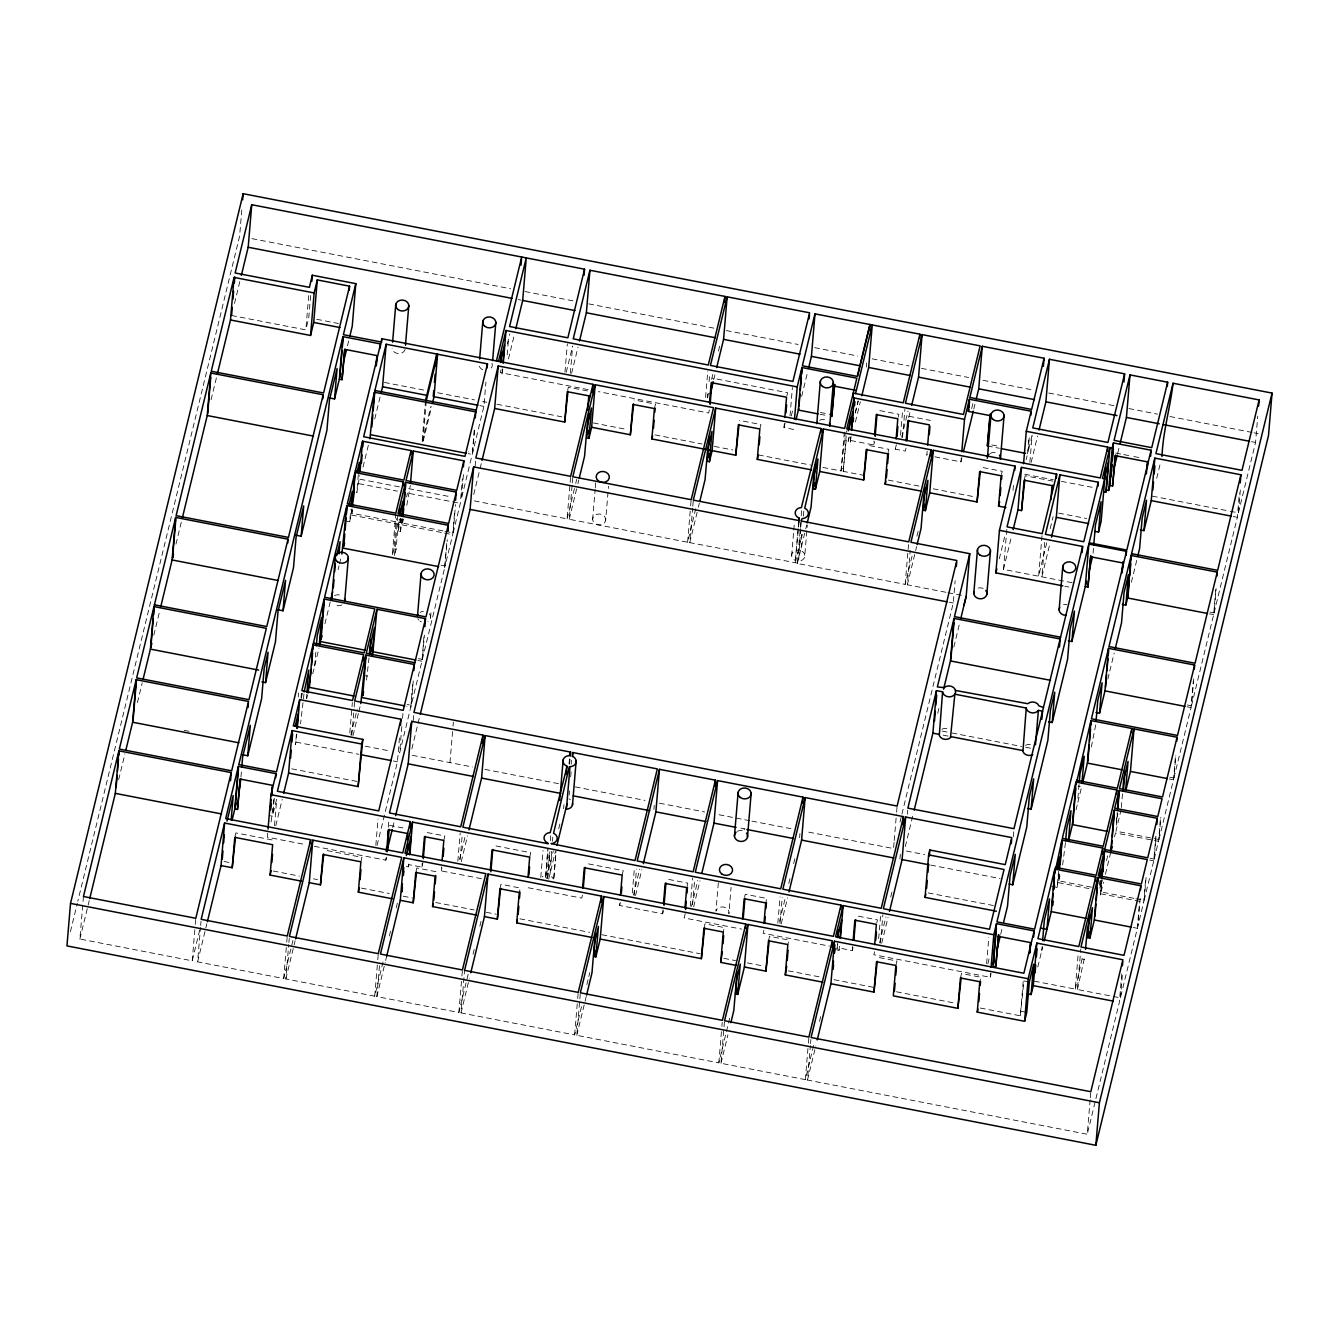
<?xml version="1.0" encoding="UTF-8"?>
<svg xmlns="http://www.w3.org/2000/svg" width="1339" height="1339" viewBox="0 0 1339 1339"><rect width="100%" height="100%" fill="white"/><g stroke="black" fill="none" stroke-linecap="round" stroke-linejoin="round"><path stroke-width="0.75" stroke-dasharray="5 3.75" d="M83.453 896.511L79.888 939.041L192.23 960.816L200.532 926.655M241.807 209.905L239.597 236.233L77.796 901.298M192.23 960.816L195.109 926.387M195.276 924.362L195.795 918.286M292.956 940.43L283.684 978.541L197.603 961.854L200.499 927.425M200.666 925.4L201.001 921.349M240.97 776.988L241.472 770.913M231.58 315.502L305.828 329.879L308.723 295.45M310.648 295.484L308.773 317.761L305.828 329.879M267.7 833.159L267.365 837.21L306.179 844.725M271.081 821.928L274.01 797.977M274.261 798.211L272.905 814.413L276.755 798.58M274.512 825.694L276.721 799.366M298.246 696.983L298.597 692.933M296.388 734.458L295.534 744.584L296.806 734.04M301.057 697.368L301.392 693.317M301.191 698.791L301.693 692.715M303.97 693.97L300.572 723.88M306.43 698.422L306.782 694.372M283.684 978.541L286.579 944.112M286.747 942.087L287.249 936.011M383.004 962.072L374.719 996.183L285.843 978.96L288.722 944.531M288.906 942.505L289.241 938.455M314.665 665.901L315.853 651.725M344.357 520.737L349.73 521.775L350.751 509.623M349.73 521.775L351.889 508.954M401.265 518.712L400.311 522.645L351.806 513.255L352.14 509.205M358.333 474.475L356.81 492.702L359.672 475.613M349.797 732.918L351.839 708.616M352.006 706.59L352.358 702.54M351.789 735.362L353.998 709.034M354.166 707.009L354.668 700.933M366.518 680.078L369.012 657.918M395.842 513.172L392.277 555.702L393.9 548.973L396.461 518.595M397.834 515.615L394.419 556.12L396.059 549.392L398.604 519.013M402.537 518.779L400.394 531.566L398.252 531.148L399.273 518.996M398.252 531.148L400.394 518.36M400.311 522.645L400.646 518.595M400.394 531.566L401.415 519.415M442.991 530.913L402.47 523.064L402.805 519.013M375.824 845.327L378.033 818.999M406.771 505.339L410.337 485.421M388.293 827.151L388.795 821.075M314.347 846.315L385.85 860.174L386.184 856.123M374.719 996.183L377.615 961.753M377.782 959.728L378.284 953.653M425.551 400.294L421.986 442.824L430.79 406.638M422.94 440.949L426.338 400.445M468.131 974.374L458.859 1012.485L376.862 996.601L379.757 962.172M377.079 845.461L397.449 761.774L399.491 737.471M401.817 726.525L399.658 752.869L421.952 661.215L423.944 636.895M402.537 718.44L403.19 710.323M412.63 684.748L410.805 707.042L406.721 706.256M413.232 680.948L411.24 705.251L407.156 704.465M413.266 720.516L413.935 712.415M418.287 658.637L422.388 659.424L424.379 635.121M406.269 866.45L408.428 866.869L408.763 862.818M430.539 617.898L431.225 609.797M422.337 659.424L444.682 567.786L446.674 543.467M444.682 567.786L447.276 539.667M408.428 866.869L408.964 864.643L421.885 867.153L422.22 863.086M441.016 565.192L445.067 565.995L452.699 534.663L454.724 510.36M445.017 531.315L453.168 532.889L455.511 504.535M453.118 532.889L460.315 503.347L462.357 479.044M463.428 474.575L461.403 498.878L483.898 406.403L485.94 382.1M474.257 430.12L472.215 454.423L468.165 453.636M474.508 430.371L472.65 452.649L468.65 451.862M449.971 762.611L452.867 728.182M453.034 726.156L453.369 722.106M481.437 878.685L441.251 870.902L441.585 866.835M475.161 466.072L475.68 459.997M457.821 861.211L460.198 832.858M460.147 859.605L462.189 835.302M502.443 368.995L501.941 375.071L502.778 368.978M507.18 354.868L508.552 338.667M458.859 1012.485L461.754 978.056M461.922 976.031L462.424 969.955M581.494 1006.727L574.632 1034.913L461.018 1012.903L464.583 970.373M564.958 372.242L567.351 343.889M570.347 373.28L572.556 346.952M474.291 500.886L567.083 518.863L569.979 484.433M570.146 482.408L570.648 476.333M695.744 508.72L687.593 542.228L569.242 519.281L572.121 484.852M572.289 482.827L572.807 476.751M540.772 877.363L543.031 850.432M545.576 876.158L547.785 849.83M545.542 877.597L547.936 849.261M549.291 852.926L546.647 875.137A6.595 5.49 4.8 0 0 542.111 876.878M550.312 840.775L550.999 832.674M547.551 878.602L549.777 852.274M547.701 877.982L549.911 851.654M551.601 851.353L549.978 875.79A6.595 5.49 4.8 0 1 553.292 879.037M552.455 841.227L552.789 837.176M553.794 878.434L556.003 852.106M553.844 877.832L556.07 851.504M563.602 808.706L563.937 804.655M569.025 763.833L569.544 757.757M569.577 764.251L570.079 758.175M571.184 764.234L571.519 760.184M569.175 795.048L569.51 790.998M570.699 776.821L571.217 770.745M592.608 519.632L595.152 489.254M595.269 487.831L595.838 481.153M605.63 520.704A6.595 5.49 4.8 0 0 597.077 514.209A6.595 5.49 4.8 0 0 594.834 523.465A6.595 5.49 4.8 0 0 605.63 520.704L608.525 486.291M574.632 1034.913L577.527 1000.484M577.695 998.459L578.214 992.383M729.688 1018.192L718.825 1062.865L576.791 1035.332L579.687 1000.903M579.854 998.877L580.356 992.802M663.357 910.821L662.638 913.801L619.606 905.465L619.94 901.415M632.309 892.962L634.351 868.66M634.284 895.406L636.494 869.078M653.917 809.409L654.252 805.358M687.593 542.228L690.489 507.799M690.656 505.774L691.175 499.698M797.441 563.116L689.752 542.63L692.631 508.217M692.815 506.192L693.317 500.117M705.569 397.432L707.779 371.104M662.638 913.801L662.972 909.75M707.728 397.85L708.063 393.8M709.084 381.648L709.77 373.548M690.238 906.252L692.614 877.899M692.564 904.645L694.606 880.342M718.34 882.819L715.963 911.173A6.595 5.49 4.8 0 1 723.73 907.072A6.595 5.49 4.8 0 1 728.885 913.683L731.094 887.355M718.825 1062.865L721.721 1028.436M721.888 1026.41L722.223 1022.36M813.627 1045.525L805.342 1079.619L720.985 1063.283L723.863 1028.854M724.031 1026.829L724.55 1020.753M793.642 429.451L784.001 427.593L784.336 423.542M790.027 415.86L792.403 387.507M791.634 555.785L793.676 531.483M793.793 530.06L794.529 521.356M798.094 528.637L795.199 563.066L802.178 534.361M798.262 526.612L798.764 520.536M799.032 522.143L795.282 560.455A6.595 5.49 4.8 0 1 791.751 554.363A6.595 5.49 4.8 0 1 797.793 550.128L798.345 550.162M912.043 556.204L905.181 584.39L797.358 563.485L800.923 520.955M801.224 515.733L801.91 507.632M800.672 528.637L798.63 561.108A6.595 5.49 4.8 0 0 804.672 556.857L807.333 525.055M800.839 526.612L801.341 520.536M801.86 534.361L801.14 550.764A6.595 5.49 4.8 0 1 804.672 556.857M803.383 516.134L804.069 508.033M777.825 923.224L780.034 896.896M779.984 923.642L782.194 897.314M799.617 837.645L799.952 833.594M822.916 467.428L841.059 470.943L844.457 430.438M841.059 470.943L845.143 434.288M864.726 475.529L843.219 471.361L846.616 430.857M843.219 471.361L846.365 438.523L844.206 438.121M851.052 436.464L850.315 442.155L848.173 441.736L848.508 437.686M850.315 442.155L850.834 436.079M805.342 1079.619L808.22 1045.19M808.405 1043.165L808.907 1037.089M866.534 367.07L866.684 362.969M1090.147 1099.821L1087.251 1134.25L807.484 1080.037L810.38 1045.608M810.547 1043.583L810.882 1039.533M850.717 440.514L873.731 444.966L874.066 440.933M853.027 947.577L852.307 950.556L839.586 948.096L839.051 950.322L836.892 949.903L837.411 943.828M837.779 943.627L836.892 949.903M839.051 950.322L839.386 946.271M852.307 950.556L852.642 946.506M906.034 448.13L905.315 451.092L895.255 449.151L895.59 445.1M900.544 435.208L902.57 410.906M902.519 437.652L904.896 409.299M905.181 584.39L908.578 543.885M945.87 592.273L907.34 584.808L910.219 550.379M878.669 938.656L880.543 916.378M880.476 943.108L882.853 914.771M894.05 842.499L893.548 848.575L805.241 831.469M894.218 840.474L896.444 814.145M896.611 812.12L897.113 806.045M927.174 451.21L926.822 455.26L927.91 450.808M899.942 859.153L900.444 853.077M907.373 814.212L907.708 810.162M934.856 456.817L960.95 461.871L961.285 457.821M901.934 814.079L953.268 603.035L955.142 580.758M1072.137 582.699L1003.48 569.393L1006.878 528.888M1013.02 490.409L1013.539 484.333M1027.599 453.754L1028.955 437.552M1029.239 437.786L1028.051 451.963L1032.369 434.254M986.609 963.678L988.818 937.35M1029.875 462.34L1032.084 436.012M874.551 951.761L873.831 954.724L990.224 977.286L990.575 973.235M1013.288 836.791L1013.807 830.716M1042.01 535.7L1038.612 576.205L1046.813 542.479M1044.738 542.395L1041.842 576.824L1050.044 543.115M980.332 1008.049L1020.301 1015.782L1023.197 981.353M1020.301 1015.782L1023.933 980.951L1029.323 981.989M1041.759 950.723L1042.11 946.673M1051.768 886.401L1057.157 887.439L1058.513 871.237M1057.157 887.439L1059.182 872.509M1091.469 887.188L1058.764 880.861L1059.434 872.76M1065.459 842.666L1062.647 864.877M1093.059 553.241L1093.578 547.166M1077.912 798.161L1079.1 783.985M1095.72 724.918L1091.235 747.396M1034.361 981.169L1075.25 989.086L1078.129 954.657M1139.221 906.034L1137.347 928.312L1120.442 997.84L1077.393 989.504L1080.791 949M1075.25 989.086L1082.9 954.992M1077.393 989.504L1085.042 955.41M1099.721 884.493L1100.055 880.443M1100.323 880.677L1099.654 888.778L1101.595 880.744L1100.39 895.021L1101.88 879.606M1133.915 898.352L1101.11 892.008L1102.131 879.857M1090.314 1097.796L1090.816 1091.72M1116.324 822.832L1117.178 812.706M1116.425 825.092L1117.446 812.94M1121.329 807.551L1122.534 793.374M1121.731 973.955L1119.354 1002.308L1087.251 1134.284M1120.442 997.84L1122.484 973.553M1140.175 898.168L1137.782 926.521L1143.724 902.118L1145.766 877.832M1135.957 898.754L1144.159 900.344L1146.368 874.016M1144.159 900.344L1153.766 860.843L1155.808 836.54M1150.101 858.266L1154.201 859.069L1156.076 836.791M1154.201 859.069L1158.52 841.294L1160.562 816.991M1121.161 809.576L1115.923 831.168L1158.955 839.52L1160.829 817.242M1158.955 839.52L1173.483 779.767L1175.525 755.481M1169.817 777.206L1173.918 777.992L1175.793 755.715M1173.918 777.992L1191.057 707.561L1193.267 681.233M1187.392 704.984L1191.492 705.77L1193.869 677.417M1191.492 705.77L1213.653 614.668L1215.862 588.34M1209.987 612.09L1214.088 612.877L1216.13 588.574M1214.088 612.877L1237.336 517.306L1239.378 493.003M1230.223 511.264L1238.424 512.837L1240.634 486.526M1238.424 512.837L1255.547 442.456L1257.756 416.128M70.398 931.71L77.311 903.323M79.871 939.074L89.244 900.595M118.652 779.7L124.929 753.924M137.415 702.607L142.219 682.79M153.818 635.138L159.759 610.751M175.961 544.119L181.836 520.001M211.077 399.775L216.901 375.824M234.509 303.451L239.882 281.374M197.603 961.854L206.875 923.743M347.471 345.813L348.91 339.922M235.128 835.871L235.848 832.908L273.725 840.239M301.375 697.368L302.363 693.301M275.801 825.694L282.194 799.4M306.715 698.573L307.635 694.857M312.757 673.785L319 648.076M324.908 623.823L330.248 601.864M338.064 569.728L339.018 565.811M339.503 563.836L341.412 555.986M351.806 513.255L352.475 510.527M363.02 467.127L368.443 444.899M374.753 418.94L380.125 396.813M285.843 978.96L295.116 940.848M406.537 497.054L407.508 493.103M350.885 735.078L357.195 709.168M402.47 523.064L403.424 519.13M423.258 440.966L431.576 406.788M353.044 735.479L358.367 713.57M358.852 711.578L360.308 705.603M360.877 861.797L361.965 857.345L324.088 849.997M501.071 369.648L500.351 372.627L588.206 389.649M507.33 343.939L509.791 333.863M392.695 827.619L394.151 821.644M411.86 748.852L419.743 716.382M473.738 494.493L479.563 470.491M480.065 468.499L481.521 462.491M385.85 860.174L386.569 857.194M508.452 358.952L514.343 334.733M389.348 935.994L390.821 929.986M396.193 907.909L397.65 901.9M376.862 996.601L385.163 962.49M385.649 960.481L386.62 956.481M416.111 870.953L416.847 867.973L436.213 871.722L435.125 876.191M421.885 867.153L422.957 862.684M443.812 840.423L444.883 835.971L425.517 832.222M441.251 870.902L441.97 867.923M566.246 372.275L572.623 346.031M571.636 373.313L578.013 347.086M567.636 390.201L568.355 387.222L589.88 391.406M459.562 859.353L465.386 835.436M461.235 861.764L467.529 835.854M567.083 518.863L575.234 485.354M575.72 483.396L576.674 479.446M569.242 519.281L577.394 485.772M577.862 483.814L578.816 479.864M473.018 954.305L474.475 948.297M479.847 926.22L481.304 920.211M461.018 1012.903L469.303 978.792M499.899 888.745L500.987 884.276L520.352 888.042L519.264 892.494M529.692 857.161L530.763 852.709L493.103 845.411M654.42 408.579L655.507 404.11L633.983 399.943M546.563 878.702L553.308 851.018M558.698 828.858L560.656 820.807M548.722 879.137L555.451 851.47M582.448 895.155L581.729 898.118L527.131 887.539M707.176 397.465L708.164 393.432M711.595 379.305L713.068 373.246M718.474 351.052L719.947 344.993M713.754 379.724L715.227 373.665M709.402 410.019L708.666 412.998L598.416 391.624M689.752 542.63L697.904 509.138M698.372 507.163L699.343 503.213M586.884 984.583L588.357 978.558M588.842 976.533L589.829 972.516M576.791 1035.332L586.582 995.078M622.166 875.087L623.238 870.635L585.361 863.287M619.606 905.465L620.325 902.486M633.397 895.121L639.691 869.212M635.54 895.54L641.85 869.63M759.832 428.999L760.92 424.547L739.396 420.379M786.914 395.725L787.633 392.745L712.315 378.15M784.001 427.593L785.072 423.124M791.316 415.877L793.274 407.809M801.71 396.311L807.534 372.359M687.074 886.117L687.794 883.137L666.27 878.97M685.233 913.516L684.162 917.968L741.622 929.115M691.493 906.386L697.803 880.476M693.652 906.804L699.946 880.895M703.912 928.278L705 923.81L724.366 927.576L723.278 932.028M797.358 563.485L805.291 530.83M805.777 528.855L806.731 524.905M848.173 441.736L849.562 436.012M855.169 412.948L858.081 400.964M855.353 412.981L858.266 400.997M855.42 421.969L860.341 401.784M744.534 897.247L745.271 894.268L766.778 898.452L765.707 902.904M720.985 1063.283L727.897 1034.863M873.731 444.966L874.451 442.004M763.866 930.304L763.146 933.283L829.41 946.121M768.469 940.781L769.557 936.329L788.922 940.078L787.834 944.531M888.075 452.297L888.811 449.318L867.287 445.151M898.168 417.283L898.887 414.303L877.363 410.136M779.566 921.366L785.39 897.448M788.771 883.506L790.228 877.53M793.625 863.588L795.081 857.596M895.255 449.151L896.343 444.682M781.24 923.776L787.533 897.866M901.649 437.267L908.026 411.023M908.712 417.5L910.185 411.441M916.93 536.085L918.403 530.043M907.34 584.808L915.173 552.605M915.658 550.597L916.629 546.563M819.485 1021.456L820.958 1015.431M807.484 1080.037L815.786 1045.943M971.662 408.562L973.135 402.52M960.95 461.871L961.938 457.821M973.788 409.098L975.261 403.006M899.959 822.196L901.448 816.104M876.744 922.856L877.463 919.893L855.939 915.725M879.589 942.823L885.882 916.93M890.736 896.996L892.192 891.021M881.731 943.242L888.042 917.349M905.298 846.599L912.679 816.221M937.718 713.336L939.175 707.293M953.853 646.971L959.778 622.602M1001.488 474.274L1002.225 471.311L980.7 467.127M895.875 965.469L896.963 961.017L877.581 957.268M999.279 558.832L1005.154 534.73M1026.126 459.779L1027.113 455.762M1024.452 478.726L1025.172 475.747L1053.14 481.17M1003.48 569.393L1011.681 535.684M1031.164 462.357L1037.541 436.129M1050.194 528.604L1053.09 516.703M960.431 977.989L961.519 973.52L980.884 977.269L979.797 981.738M987.881 963.812L989.32 957.837M990.224 977.286L991.128 973.587M1000.685 934.287L1002.643 926.253M1117.747 453.134L1119.186 447.176M1037.809 966.959L1042.713 946.824M1058.764 880.861L1060.706 872.861M1076.037 809.827L1077.393 804.237M1077.862 802.295L1081.661 786.713L1078.079 786.026M1107.855 679.074L1109.311 673.048M1109.797 671.04L1114.199 652.997M1131.388 582.281L1137.196 558.413M1156.695 478.308L1160.545 462.44M1106.483 860.659L1107.956 854.633M1116.626 818.983L1118.065 813.091M1101.11 892.008L1103.52 882.133M1105.445 874.233L1110.717 852.508M1114.517 836.908L1115.487 832.958L1158.52 841.294M251.916 238.627L510.678 288.772M525.055 291.551L574.347 301.108M588.725 303.886L713.988 328.172M726.307 330.549L798.195 344.491M814.614 347.671L857.747 356.023M872.124 358.819L909.081 365.982M921.416 368.359L968.649 377.514M983.027 380.293L1032.302 389.85M1048.738 393.03L1114.45 405.767M1128.827 408.562L1157.582 414.136M1169.901 416.513L1252.049 432.43M1254.107 432.832L1258.208 433.635M518.126 299.551L521.172 300.137M1251.446 441.652L1255.547 442.456M1115.738 453.034L1121.797 454.206M1123.806 454.607L1131.89 456.164M1133.899 456.549L1139.958 457.72M908.947 416.262L930.471 420.429M991.814 444.95L999.865 446.506M820.405 412.479L832.188 414.755M987.362 445.954L999.43 448.28M819.97 414.253L827.837 415.776M316.673 319.285L338.416 323.502M1152.343 496.166L1228.181 510.862M1024.753 474.24L1053.274 479.764M1061.425 481.354L1094.013 487.664M1233.236 516.503L1237.336 517.306M841.662 468.483L843.804 468.901M384.427 382.452L425.333 390.385M437.619 392.762L474.441 399.892M482.626 401.482L486.71 402.286M496.953 404.261L561.744 416.814M593.344 422.94L627.422 429.551M655.005 434.89L702.071 444.012M714.34 446.389L732.768 449.954M758.376 454.925L810.815 465.085M888.293 480.098L918.922 486.04M933.216 488.802L976.098 497.12M1058.613 513.105L1086.682 518.544M479.898 405.633L483.898 406.403M1209.552 613.865L1213.653 614.668M1064.856 586.248L1068.907 587.034M947.912 592.658L964.13 595.805M360.04 479.245L400.612 487.111M408.713 488.668L451.26 496.92M358.952 483.697L397.398 491.145M409.65 493.522L460.315 503.347M949.184 602.249L953.268 603.035M351.37 515.03L399.876 524.436M402.035 524.855L442.556 532.704M444.581 533.089L452.733 534.679M393.9 548.973L396.059 549.392M1186.957 706.758L1191.057 707.561M942.12 731.077L949.97 732.6M951.929 732.969L1021.64 746.493M1025.674 747.262L1031.616 748.417M943.108 735.128L949.234 736.316M1169.382 778.98L1173.483 779.767M417.868 660.428L421.952 661.215M365.329 675.726L367.489 676.145M1149.665 860.056L1153.766 860.843M365.246 746.191L389.498 750.894M412.345 755.33L472.55 766.996M484.885 769.373L558.815 783.7M575.234 786.897L645.063 800.421M659.441 803.199L704.615 811.953M718.993 814.748L749.79 820.723M751.849 821.108L790.864 828.674M906.352 851.052L924.713 854.617M1058.329 882.635L1088.992 888.577M1100.675 893.783L1143.724 902.118M296.12 742.141L358.936 754.309M393.381 760.987L397.449 761.774M930.672 865.094L1000.066 878.551M184.129 730.324L190.255 731.512M1133.263 927.509L1137.347 928.312M291.768 768.82L357.228 781.507M928.278 892.929L993.505 905.566M1082.548 959.042L1084.707 959.46M389.482 825.326L404.981 828.339M269.775 815.685L272.47 816.204M1021.389 1011.33L1026.762 1012.368M223.981 861.479L229.572 862.55M273.189 871.003L299.384 876.091M313.477 878.819L317.51 879.589M361.396 888.108L389.264 893.498M403.223 896.209L412.445 898M435.677 902.503L474.14 909.951M486.291 912.311L496.401 914.269M519.85 918.805L589.612 932.329M601.914 934.706L700.397 953.786M723.78 958.322L735.563 960.615M747.363 962.892L763.079 965.938M788.353 970.842L819.97 976.968M834.046 979.696L872.995 987.245M896.427 991.781L954.925 1003.112M797.81 552.354L799.868 553.107M737.371 831.301A6.595 5.49 4.8 0 1 745.371 831.954M1025.523 745.338A6.595 5.49 4.8 0 1 1030.461 744.651M941.886 729.27A6.595 5.49 4.8 0 1 948.464 729.086M568.941 798.864A6.595 5.49 4.8 0 1 570.364 799.701M819.602 420.295A6.595 5.49 4.8 0 1 826.163 420.111M990.291 453.369A6.595 5.49 4.8 0 1 996.869 453.185M491.949 363.338A6.595 5.49 4.8 0 1 490.66 368.677M482.776 369.765A6.595 5.49 4.8 0 1 479.144 365.095M978.257 588.072A6.595 5.49 4.8 0 1 984.717 589.311M1063.584 604.609A6.595 5.49 4.8 0 1 1066.982 604.508M405.114 349.312A6.595 5.49 4.8 0 1 398.219 353.529A6.595 5.49 4.8 0 1 392.093 348.224M429.35 613.781A6.595 5.49 4.8 0 1 427.911 621.413M421.367 621.832A6.595 5.49 4.8 0 1 419.894 621.045M418.705 619.974A6.595 5.49 4.8 0 1 417.885 618.702M420.145 612.341A6.595 5.49 4.8 0 1 423.325 611.404M341.863 604.91A6.595 5.49 4.8 0 1 333.863 604.257M334.566 595.587A6.595 5.49 4.8 0 1 342.566 596.24M740.869 828.088L744.835 829.092L740.869 828.088"/><path stroke-width="1.5" d="M70.515 903.39L66.95 945.903L1095.838 1145.297L1268.485 435.61L1272.05 393.097L243.162 193.703L70.515 903.39L1099.403 1102.767L1095.838 1145.297M89.73 898.586L115.321 793.374L118.903 750.844L231.229 772.603L230.559 780.704M116.108 787.533L117.129 775.381M117.464 771.331L118.485 759.18M118.82 755.129L119.154 751.079M125.883 749.957L132.628 722.223L136.21 679.693L248.535 701.469L231.664 770.829L119.338 749.053L136.21 679.693M133.063 720.432L136.478 679.927M143.189 678.84L150.42 649.114L153.985 606.584L266.327 628.359L248.97 699.678L136.645 677.902L153.985 606.584M153.232 618.986L150.855 647.323L151.843 643.272M153.567 614.936L154.42 604.81L175.677 517.423L288.019 539.199L287.684 543.249M160.747 606.684L172.112 559.953L175.677 517.423M175.777 519.699L172.547 558.179L173.518 554.162M182.322 517.992L207.244 415.525L210.809 372.995L323.151 394.771L322.816 398.821M207.679 413.751L210.742 377.297M230.492 319.954L234.074 277.424L314.129 292.94L310.548 335.47L230.492 319.954L217.387 373.832M231.58 315.502L232.266 307.401M232.936 299.3L233.622 291.199M234.308 283.098L234.81 277.022M242.66 199.779L243.162 193.703M241.355 275.349L248.184 247.246L251.749 204.716L584.54 269.206L584.038 275.282M207.361 921.734L221.035 865.563L224.601 823.033L310.681 839.72L310.347 843.771M222.274 859.086L222.96 850.985M223.646 842.884L224.316 834.783M231.162 819.903L233.204 795.6L227.011 821.108M232.049 820.288L234.81 808.907L238.375 766.377L276.052 773.674L275.7 777.725M238.476 768.636L235.246 807.116L236.216 803.115M221.035 865.563L232.216 867.739L234.777 837.36L272.637 844.708L270.093 875.07L301.258 881.112M234.81 808.907L237.505 809.426L240.049 779.047L272.336 785.307L271.482 795.433M235.513 836.959L232.216 867.739M240.317 779.298L237.505 809.426M240.802 779.013L239.145 791.115M241.807 766.862L242.66 756.736L250.293 725.353L247.748 755.732L242.376 754.694M248.033 707.544L248.368 703.494M261.942 681.936L265.54 682.622L268.085 652.244L264.185 668.295L261.624 698.673L247.748 755.732M277.642 609.714L283.014 610.768L285.558 580.39L278.01 611.404L275.466 641.783L265.54 682.622M311.836 281.307L312.338 275.231L355.823 283.65L352.241 326.18L349.864 335.989M268.051 829.109L270.93 794.68L276.052 773.674M270.294 809.61L271.148 799.483M270.562 809.844L271.064 803.768M271.75 795.667L272.42 787.566M310.548 335.47L313.711 322.448L317.293 279.918L349.563 286.178L349.228 290.228M271.85 862.517L272.537 854.416M295.768 535.182L301.141 536.236L303.702 505.857L296.07 537.24L293.509 567.619L283.014 610.768M288.588 773.105L292.153 730.575L361.697 744.049L358.132 786.579L288.588 773.105L283.667 793.341M290.58 758.309L291.266 750.208M291.935 742.107L292.622 734.006M296.89 728.383L298.078 714.206L295.25 725.872M297.308 727.964L299.702 699.611L401.014 719.244L400.495 725.32M304.137 691.945L308.824 670.069L306.949 692.347M311.234 669.416L308.087 692.983M311.569 665.366L312.59 653.214M312.941 649.164L313.276 645.113M329.16 397.884L334.549 398.938L337.093 368.56L329.461 399.943L326.917 430.321L301.141 536.236M316.372 645.649L317.226 635.523L321.561 617.697L319.352 644.026M334.549 398.938L339.353 379.171L342.918 336.641L380.594 343.939L380.243 347.989M342.048 350.885L339.838 377.213L340.792 373.28M342.382 346.834L343.069 338.734M339.353 379.171L342.048 379.69L344.592 349.312L376.878 355.571L376.025 365.698M319.803 644.829L324.155 599.052L374.82 608.86L364.108 652.896L313.443 643.088M344.91 349.379L342.048 379.69M324.256 601.311L321.025 639.791L321.996 635.791M335.219 557.894L331.754 599.002A6.595 5.49 4.8 0 1 332.306 597.663M333.327 587.871L334.014 579.77M334.7 571.669L335.369 563.568M295.601 938.84L309.259 882.669L312.824 840.139L401.717 857.362L378.284 953.653L289.408 936.43L312.824 840.139M339.035 553.827L340.056 541.676L336.675 555.551M341.88 554.028L346.885 505.606L448.247 525.256L447.745 531.332L448.214 525.239M344.776 534.211L343.755 546.362L344.575 542.981M345.111 530.16L346.132 518.009M346.466 513.958L346.985 507.883M351.086 505.573L352.291 491.396L348.91 505.272M352.224 504.903L354.952 472.5L403.457 481.906L403.106 485.957M309.259 882.669L320.456 884.828L323 854.466L360.877 861.797L358.333 892.176L392.16 898.737M352.492 505.154L355.371 470.725L362.568 441.184L411.073 450.574L410.738 454.624M348.358 557.543L344.675 601.496A6.595 5.49 4.8 0 0 344.458 598.65M323.753 854.048L320.456 884.828M353.496 498.376L354.166 490.275M358.501 472.449L359.354 462.323L356.944 472.232M360.007 471.562L362.568 441.184M361.446 463.043L362.116 454.942M362.802 446.841L363.137 442.791M376.326 365.765L377.012 357.664M369.915 438.841L374.468 392.26L475.78 411.893L475.278 417.969M371.84 426.94L372.861 414.789M373.196 410.738L374.903 390.486L386.151 344.24L436.799 354.048L435.794 366.2M381.515 342.784L381.849 338.734L844.641 428.413L856.86 378.184L801.927 367.539L797.207 386.921L794.496 419.325M381.113 392.796L382.569 386.77L386.151 344.24M363.154 660.763L363.505 656.713M360.794 703.611L365.832 655.106L414.337 664.495L413.868 670.588M365.915 657.365L362.685 695.845L363.639 691.912M392.595 342.148L395.775 304.271M369.346 653.867L370.033 645.766L374.368 627.924L371.991 656.277M299.702 699.611L293.308 725.905L362.836 739.379L358.132 786.579M369.999 653.834L371.204 639.674M371.254 651.39L371.589 647.34M372.61 655.056L376.979 609.278L425.517 618.685L424.848 626.786M360.091 879.623L360.944 869.496M405.466 345.261L408.813 305.342M399.608 514.946L400.11 508.87M401.75 515.364L402.955 501.188L399.574 515.063M402.888 514.728L405.6 482.325L456.264 492.133L455.578 500.234M403.139 514.963L403.658 508.887M403.993 504.836L405.014 492.685M405.349 488.635L405.7 484.584M410.504 483.396L413.215 450.992L463.88 460.817L463.378 466.893M386.251 851.453L386.586 847.403M387.607 835.251L387.942 831.201M386.703 850.047L388.394 829.795L407.776 833.544L407.257 839.62M387.272 851.654L389.147 829.377M433.233 396.578L433.752 390.503M434.422 382.402L435.108 374.301M432.564 402.771L434.02 396.729L437.602 354.216L487.463 363.873L487.128 367.924M421.099 573.343L417.517 615.856A6.595 5.49 4.8 0 1 418.002 614.501M395.608 815.652L408.194 763.849L411.776 721.336L483.011 735.128L482.325 743.229M386.62 956.481L400.294 900.31L403.859 857.78L485.856 873.664L462.424 969.955L380.443 954.071L403.859 857.78M401.717 891.807L402.403 883.707M403.072 875.606L403.759 867.505M402.085 891.59L402.436 887.539M403.441 875.388L403.792 871.338M407.29 854.299L408.144 844.173M409.868 827.77L410.387 821.694L270.93 794.68M409.449 854.717L410.973 836.49L406.336 855.604M409.818 854.516L412.546 822.113L841.009 905.147L840.674 909.198M400.294 900.31L413.199 902.804L415.76 872.425L435.125 876.191L432.564 906.57L476.316 915.039M416.496 872.024L413.199 902.804M422.739 856.993L424.446 836.674L443.812 840.423L442.104 860.743M423.308 858.634L425.183 836.289M433.819 900.076L434.506 891.975M435.192 883.874L435.861 875.773M479.647 359.019L482.827 321.142M420.245 714.357L470.106 509.406L473.671 466.876L956.849 560.505L897.113 806.045L413.935 712.415L473.671 466.876M443.192 856.291L443.862 848.156M492.618 360.693L495.848 322.214M482.007 460.482L494.66 408.479L498.225 365.965L593.043 384.326L592.357 392.427M500.87 362.518L501.723 352.391M502.962 362.919L504.485 344.692L500.301 361.898M503.297 362.902L506.008 330.499L797.207 386.921M521.022 265.122L521.541 259.046M468.985 829.879L481.588 778.076L485.153 735.546L570.598 752.1L570.247 756.15M515.816 328.691L522.695 300.438L526.26 257.908L509.573 326.515L567.853 337.813L584.54 269.206M470.776 972.784L484.433 916.612L488.015 874.082L601.629 896.109L601.127 902.185M490.325 870.116L492.032 849.863L529.692 857.161L527.984 877.413M490.894 871.739L492.769 849.462M484.433 916.612L497.355 919.123L499.899 888.745L519.264 892.494L516.72 922.872L591.955 937.451M500.635 888.326L497.355 919.123M518.143 914.353L518.829 906.252M519.499 898.151L520.017 892.075M494.66 408.479L564.723 422.07L567.267 391.691L588.792 395.859L587.603 410.035M568.004 391.273L564.723 422.07M528.905 874.986L529.574 866.885M579.486 341.027L586.365 312.774L589.93 270.244L724.985 296.421L724.466 302.497M589.193 399.491L589.528 395.44M588.809 413.667L586.767 437.97L588.909 438.389L591.62 427.275L595.186 384.745L713.553 407.692L691.175 499.698L572.807 476.751L595.186 384.745M588.909 438.389L591.47 408.01L587.135 425.835L584.574 456.214L579.302 477.889M559.719 800.437L563.133 759.933A6.595 5.49 4.8 0 1 569.175 755.681L570.598 752.1M566.481 774.277L566.648 766.025A6.595 5.49 4.8 0 1 563.133 759.933M569.309 766.611L553.559 833.26A6.595 5.49 4.8 0 1 557.074 839.352A6.595 5.49 4.8 0 1 551.032 843.587L635.021 860.559L657.315 768.904L572.741 752.518L572.506 756.334A6.595 5.49 4.8 0 1 576.038 762.427A6.595 5.49 4.8 0 1 569.996 766.661L566.43 809.191A6.595 5.49 4.8 0 0 572.59 803.534M572.406 756.568L572.741 752.518M572.473 804.957L576.155 761.004M582.582 887.991L584.289 867.739L622.166 875.087L620.459 895.339M583.319 887.59L585.026 867.337M591.62 427.275L630.351 434.79L632.912 404.411L654.42 408.579L651.875 438.958L709.971 450.205M633.648 403.993L630.351 434.79M745.488 928.094L745.823 924.044L603.789 896.527L600.207 939.041L595.872 956.883L593.729 956.464L595.604 934.187M595.872 956.883L598.433 926.504L594.516 942.556L591.972 972.934L586.582 995.078M653.465 428.413L654.152 420.312M654.821 412.211L655.173 408.161M621.38 892.912L621.882 886.836M643.306 863.655L655.892 811.852L659.474 769.322L715.428 780.168L714.909 786.244M663.491 903.674L665.182 883.422L686.706 887.59L684.999 907.842M664.06 905.298L665.935 883.02M709.519 402.872L711.227 382.619L786.545 397.214L784.838 417.467M710.105 404.478L711.963 382.201M709.319 437.016L707.277 461.319L709.436 461.737L712.13 450.624L715.696 408.094L821.158 428.53L820.807 432.581M709.436 461.737L711.98 431.359L707.645 449.201L705.084 479.563L699.812 501.255M716.683 367.606L723.579 339.319L727.144 296.823L809.61 312.807L792.922 381.431L710.44 365.447L727.144 296.823M685.585 909.466L686.254 901.365M686.94 893.264L687.443 887.188M712.13 450.624L735.764 455.21L738.325 424.831L759.832 428.999L757.288 459.377L811.551 469.889M739.061 424.43L735.764 455.21M600.207 939.041L701.368 958.657L703.912 928.278L723.278 932.028L720.733 962.406L736.383 965.436M704.649 927.86L701.368 958.657M701.887 872.928L714.005 823.117L717.57 780.587L803.015 797.14L802.496 803.216M759.23 444.799L759.899 436.698M722.324 951.862L720.733 962.406M723.01 943.761L723.679 935.66M734.458 836.139L738.14 792.186M747.48 837.21L751.162 793.257M747.965 924.462L724.55 1020.753L808.907 1037.089L832.339 940.815L747.965 924.462L744.4 966.992L737.722 994.442L735.563 994.04L737.438 971.763M742.476 918.989L744.183 898.737L765.707 902.904L764 923.157M743.229 918.571L744.919 898.318M785.926 412.998L786.612 404.897M737.722 994.442L740.266 964.08L736.366 980.115L733.822 1010.493L730.86 1022.678M801.927 367.539L798.362 410.069L818.012 413.885M798.965 406.253L799.986 394.118M800.32 390.067L801.341 377.916M801.676 373.866L802.028 369.815M809.107 318.883L809.442 314.832M808.505 368.359L811.417 356.375L814.982 313.862L919.943 334.198L919.608 338.248M764.736 922.738L765.255 916.663M765.925 908.562L766.444 902.503M799.032 522.143L798.847 517.925A6.595 5.49 4.8 0 1 795.333 511.833A6.595 5.49 4.8 0 1 801.375 507.598L821.158 428.53M744.4 966.992L765.925 971.16L768.469 940.781L787.834 944.531L785.29 974.909L822.832 982.19M769.222 940.38L765.925 971.16M820.355 381.18L816.79 423.71A6.595 5.49 4.8 0 1 817.342 422.354M815.284 464.6L813.242 488.902L815.401 489.304L819.736 471.479L823.301 428.949L931.141 449.854L930.622 455.929M815.401 489.304L817.945 458.942L813.61 476.768L811.049 507.146L807.216 522.93M833.377 382.251L829.695 426.204A6.595 5.49 4.8 0 0 829.477 423.358M834.314 386.168L831.77 416.546L834.749 384.377L834.314 386.168L855.839 390.335M786.713 966.407L785.29 974.909M787.232 960.331L788.068 950.205M788.989 891.891L801.592 840.089L805.157 797.559L903.507 816.623L902.837 824.724M849.194 429.585L850.215 417.45M853.06 397.198L853.412 393.147M851.336 430.003L852.876 411.776L848.223 430.89M851.571 430.388L854.282 397.984L964.515 419.341L961.804 451.745M853.177 421.919L853.512 417.868M854.533 405.717L854.885 401.667M869.597 330.616L869.915 324.49L857.295 376.393L802.362 365.765L814.982 313.862M861.814 395.725L868.676 367.472L872.258 324.959L855.554 393.566M819.736 471.479L863.655 479.998L866.199 449.619L887.724 453.787L885.163 484.166L921.517 491.195M866.952 449.201L863.655 479.998M874.585 434.857L876.275 414.605L897.799 418.772L896.109 439.025M831.82 946.891L832.155 942.84M875.154 436.464L877.028 414.186M830.916 983.747L834.482 941.233L1028.168 978.759L1024.603 1021.289L977.252 1012.117L979.797 981.738L960.431 977.989L957.887 1008.351L893.314 995.848L895.875 965.469L876.509 961.72L873.949 992.099L830.916 983.747L817.242 1039.918M832.841 969.168L833.528 961.067M834.214 952.966L834.883 944.865M833.226 968.967L833.561 964.917M834.582 952.765L834.917 948.715M837.913 937.752L838.599 929.651M840.072 938.17L841.595 919.943L837.411 937.133M840.44 937.97L843.152 905.566L993.806 934.756L991.078 967.16M886.418 477.672L887.104 469.571M887.623 463.495L888.46 453.369M853.161 940.43L854.851 920.178L876.376 924.345L874.668 944.598M853.897 940.028L855.604 919.776M897.013 436.581L897.866 426.455M906.152 440.966L907.859 420.714L929.383 424.881L927.676 445.134M906.905 440.564L908.612 420.312M911.658 405.399L918.537 377.146L922.102 334.616L980.148 345.864L963.444 414.471L905.415 403.223L922.102 334.616M875.756 940.145L876.442 932.044M877.246 961.302L873.949 992.099M929.283 434.606L929.952 426.505M1014.728 470.156L1015.062 466.106L933.283 450.272L929.718 492.785L925.383 510.628L923.224 510.209L925.098 487.932M925.383 510.628L927.927 480.249L923.592 498.075L921.048 528.453L917.131 544.555M889.498 911.374L902.101 859.571L905.666 817.041L1011.799 837.611L1005.238 864.626L929.818 850.014L928.63 854.868L925.065 897.398L996.4 911.223M894.402 991.396L895.088 983.295M895.774 975.194L896.444 967.093M914.169 810.145L932.898 733.153L936.463 690.623L942.589 691.811L942.857 692.999A6.595 5.49 4.8 0 0 954.038 695.159L955.561 692.665L955.343 689.819A6.595 5.49 4.8 0 0 944.162 687.643L937.367 686.94L954.038 618.4L1060.12 638.971L1059.45 647.072M934.471 721.37L935.325 711.243M935.827 705.168L936.681 695.041M1041.876 719.277L1042.562 711.176L1038.378 710.373L1037.675 711.227A6.595 5.49 4.8 0 1 1026.494 709.067L1026.243 708.03L954.858 694.188L950.472 737.689A6.595 5.49 4.8 0 1 939.292 735.529L942.589 691.811M926.588 888.477L927.274 880.393M927.944 872.292L928.63 864.191M929.316 856.09L929.818 850.014M990.174 415.81L987.362 445.954L989.906 415.575L968.382 411.408L969.403 399.256L1031.164 411.224L1030.829 415.274M968.984 407.592L969.503 401.516M956.331 566.581L956.682 562.531M943.593 689.15L950.456 660.93L954.038 618.4M950.891 659.156L953.954 622.702M976.248 398.955L978.725 388.812L982.29 346.282L1044.085 358.249L1043.399 366.35M960.766 618.551L966.206 596.206L969.737 553.677L910.905 542.278L933.283 450.272M929.718 492.785L977.068 501.974L979.612 471.596L1001.137 475.763L998.576 506.142L1005.957 507.565M980.349 471.177L977.068 501.974M973.788 593.495L977.47 549.542M987.362 458.206L991.044 414.253M986.81 594.583L990.492 550.614M1004.083 415.324L1000.4 459.277A6.595 5.49 4.8 0 0 999.43 455.143M1000.183 495.597L1000.852 487.496M1001.539 479.412L1001.873 475.362M961.184 977.57L957.887 1008.351M1062.831 585.846L995.865 572.874L999.446 530.344L1015.062 466.106M1013.121 529.725L1017.958 509.891L1021.523 467.361L1056.655 474.173L1056.32 478.224M1023.565 463.712L1026.277 431.309L1031.164 411.224M978.842 1001.572L979.529 993.471M980.198 985.37L980.55 981.32M1017.958 509.891L1021.54 510.577L1024.084 480.216L1052.052 485.622L1050.864 499.798M1024.82 479.797L1021.54 510.577M1033.658 937.032L1034.16 930.956L996.501 923.659L992.935 966.189L995.613 966.708L996.049 964.934L998.609 934.555L995.613 966.708M996.417 927.96L993.371 964.415L994.341 960.398M1039.014 430.07L1045.893 401.817L1049.458 359.287L1124.626 373.849L1123.94 381.95M1011.296 843.687L1011.631 839.637M1032.804 754.66A6.595 5.49 4.8 0 1 1022.929 751.581L1026.243 708.03M1009.154 884.091L1012.736 884.778L1015.28 854.399L1010.075 875.806L1007.531 906.168L1003.614 922.236M1052.471 489.271L1052.805 485.22M1035.482 744.802L1038.378 710.373M1027.532 808.522L1031.114 809.208L1033.675 778.846L1029.323 796.672L1026.779 827.05L1012.736 884.778M1051.5 537.157L1056.32 517.323L1059.885 474.793L1098.248 482.241L1097.913 486.291M1029.607 952.715L1030.444 942.589L998.174 936.329M1029.858 952.95L1030.712 942.823M1059.099 610.032L1062.798 566.079M1048.621 721.838L1052.203 722.541L1054.747 692.163L1050.412 709.988L1047.868 740.367L1031.114 809.208M1027.515 993.839L1031.097 994.542L1033.658 964.164L1029.323 981.989L1026.762 1012.368L1024.603 1021.289M1031.097 994.542L1033.273 985.621L1036.838 943.091L1122.919 959.778L1090.816 1091.72L811.066 1037.507L834.482 941.233M1035.03 973.068L1035.716 964.967M1036.403 956.866L1037.072 948.765M1042.612 940.597L1044.32 920.345L1049.525 898.938L1046.964 929.316L1041.591 928.278M1068.321 640.829L1071.903 641.532L1074.464 611.153L1070.129 628.979L1067.568 659.357L1052.203 722.541M1044.135 940.999L1051.266 911.625L1054.847 869.095L1095.737 877.028L1095.386 881.079M1052.052 905.8L1053.073 893.649M1053.408 889.598L1054.429 877.447M1054.764 873.396L1061.894 840.105L1102.784 848.039L1102.282 854.115M1082.113 552.538L1082.632 546.463L999.446 530.344M1052.822 905.264L1053.157 901.214M1054.178 889.063L1054.513 885.012M1058.68 869.212L1059.701 857.06L1056.822 868.944M1059.517 868.459L1061.894 840.105M1060.12 864.659L1061.994 842.382M1071.903 641.532L1085.276 586.582L1088.841 544.052L1126.501 551.35L1126.166 555.4M1065.643 840.641L1066.664 828.49L1070.999 810.664L1068.438 841.043L1072.874 822.832L1075.769 788.403M1085.276 586.582L1087.971 587.101L1090.515 556.723L1122.802 562.983L1121.948 573.109M1090.833 555.451L1087.971 587.101M1093.745 545.14L1095.453 524.888L1101.093 501.707L1098.532 532.085L1094.951 531.382M1116.559 794.06L1116.893 790.01L1076.004 782.093L1072.439 824.606L1107.202 831.352M1076.104 784.353L1090.984 720.566L1131.873 728.483L1131.522 732.533M1079.267 781.959L1079.954 773.858L1084.205 756.334L1081.996 782.662M1105.746 467.378L1101.143 521.34L1098.532 532.085M1107.437 451.159L1107.771 447.109L1026.277 431.309M1103.704 491.681L1105.863 492.099L1108.407 461.721L1104.223 478.927M1106.365 490.057L1109.931 447.527L1112.224 447.962L1108.659 490.492L1106.365 490.057L1105.863 492.099M1150.603 456.298L1151.105 450.222L1113.445 442.924L1109.88 485.454L1112.575 485.99L1115.571 455.059M1111.019 476.818L1112.04 464.666M1112.374 460.616L1113.395 448.465M1082.615 782.779L1087.402 763.096L1090.984 720.566M1087.837 761.305L1089.193 745.103M1089.544 741.053L1090.565 728.901M1090.9 724.851L1091.235 720.8M1112.575 485.99L1115.119 455.611L1147.406 461.855L1146.385 474.006M1096.072 720.867L1097.762 700.615L1102.097 682.79L1099.553 713.168L1095.971 712.465M1120.157 443.209L1126.434 417.383L1129.999 374.903L1167.658 382.201L1167.323 386.251M1099.553 713.168L1104.976 690.874L1108.541 648.344L1194.622 665.031L1194.288 669.082M1105.579 687.074L1106.6 674.923M1106.935 670.872L1107.956 658.721M1108.307 654.671L1108.642 650.62M1085.561 949.334L1087.251 929.082L1092.457 907.691L1089.913 938.07L1087.753 937.651L1089.628 915.374M1122.266 571.837L1123.103 561.711L1122.802 562.983M1089.913 938.07L1094.314 919.96L1097.88 877.43L1140.928 885.782L1140.577 889.832M1094.917 916.161L1095.938 904.009M1096.273 899.959L1097.294 887.807M1097.645 883.757L1097.98 879.706M1099.938 874.35L1100.273 870.3M1101.913 876.794L1102.934 864.643L1100.039 876.526M1102.047 877.581L1104.257 851.253L1147.289 859.605L1141.364 883.991L1098.315 875.656L1104.257 851.253M1102.817 871.756L1104.692 849.478L1114.299 809.978L1157.331 818.313L1156.829 824.389M1122.266 604.374L1125.848 605.077L1128.392 574.699L1124.057 592.524L1121.513 622.903L1115.169 648.98M1125.848 605.077L1127.572 597.981L1131.154 555.451L1217.235 572.138L1216.883 576.188M1128.007 596.19L1129.363 579.988M1129.714 575.937L1130.735 563.786M1131.07 559.735L1131.572 553.66L1154.837 458.089L1240.918 474.776L1240.232 482.877M1110.901 850.483L1114.299 809.978M1112.006 840.591L1111.152 850.717L1112.123 846.784M1112.341 836.557L1114.215 814.279M1117.529 808.656L1119.053 790.428L1162.085 798.764L1157.766 816.539L1114.734 808.204L1119.053 790.428M1117.78 808.89L1119.32 790.663M1147.339 467.395L1147.858 461.319M1140.376 529.943L1143.958 530.629L1146.502 500.25L1142.167 518.093L1139.623 548.471L1137.681 556.421M1122.701 791.349L1123.722 779.198L1128.057 761.372L1125.681 789.725M1123.354 791.332L1125.061 771.08M1143.958 530.629L1151.255 500.619L1154.837 458.089M1152.846 490.091L1153.532 481.99M1154.218 473.889L1154.888 465.788M1125.999 789.725L1130.451 771.431L1134.016 728.901L1177.065 737.253L1176.713 741.304M1122.417 965.854L1122.752 961.804M1258.61 406.002L1259.129 399.926L1173.048 383.239C1170.236 407.792 1162.921 431.627 1162.001 456.482M118.903 750.844L83.453 896.511L195.795 918.286L231.229 772.603M210.809 372.995L176.112 515.649L288.454 537.408L323.151 394.771M234.074 277.424L211.244 371.221L323.586 392.98L349.563 286.178M251.749 204.716L235.145 272.972L309.393 287.349L312.338 275.231M314.129 292.94L317.293 279.918M288.019 539.199L266.762 626.568L154.42 604.81M224.601 823.033L201.168 919.324L287.249 936.011L310.681 839.72M238.375 766.377L225.688 818.581L402.788 852.91L410.387 821.694M342.918 336.641L238.811 764.586L276.47 771.883L380.594 343.939M355.823 283.65L343.403 334.683L381.063 341.981L381.849 338.734M343.654 361.513L346.516 349.73M292.153 730.575L277.407 791.265L378.719 810.898L401.014 719.244M324.155 599.052L301.861 690.69L352.525 700.515L363.672 654.687L313.008 644.862L309.443 687.392L354.015 696.029M346.885 505.606L324.59 597.261L425.953 616.911L448.247 525.256M354.952 472.5L347.32 503.832L395.842 513.172L403.457 481.906M374.468 392.26L363.656 436.732L464.968 456.365L487.463 363.873M330.733 599.872L332.675 591.888M270.093 875.07L271.181 870.618M411.073 450.574L403.893 480.115L355.371 470.725M405.6 482.325L398.001 513.59L448.649 523.465L456.264 492.133M413.215 450.992L406.035 480.534L456.699 490.359L463.88 460.817M436.799 354.048L425.551 400.294L374.903 390.486M437.602 354.216L426.338 400.445L476.215 410.119M365.832 655.106L354.668 700.933L403.223 710.34L425.517 618.685M376.979 609.278L366.25 653.315L414.772 662.721M361.697 744.049L362.836 739.379M358.333 892.176L359.404 887.724M496.418 360.944L521.708 257.021M498.51 361.346L506.008 330.499M411.776 721.336L389.482 812.974L460.716 826.782L483.011 735.128M498.225 365.965L475.847 457.971L570.648 476.333L593.043 384.326M386.871 851.52L392.21 829.611M412.546 822.113L404.947 853.328L833.41 936.346L841.009 905.147M432.564 906.57L433.3 903.591M589.93 270.244L573.243 338.851L708.298 365.028L724.985 296.421M485.153 735.546L462.859 827.201L548.304 843.754L547.701 842.951A6.595 5.49 4.8 0 1 544.17 836.858A6.595 5.49 4.8 0 1 550.212 832.607L567.167 766.176M587.67 434.271L588.557 430.555M488.015 874.082L464.583 970.373L578.214 992.383L601.629 896.109M516.72 922.872L517.44 919.893M651.875 438.958L652.595 435.978M556.924 845.428L567.016 803.902M710.306 393.85L713.252 381.732M715.696 408.094L693.317 500.117L798.764 520.536L799.366 518.093M708.18 457.62L709.084 453.921M603.789 896.527L580.356 992.802L722.391 1020.335L745.823 924.044M593.729 956.464L595.169 950.523M659.474 769.322L637.18 860.977L693.133 871.823L715.428 780.168M757.288 459.377L758.376 454.925M796.002 419.76L798.797 408.278M717.57 780.587L695.276 872.241L780.721 888.795L803.015 797.14M823.301 428.949L804.706 508.234A6.595 5.49 4.8 0 1 808.237 514.343A6.595 5.49 4.8 0 1 802.195 518.578L800.923 520.955L908.746 541.86L931.141 449.854M813.727 486.911L814.681 482.944M857.479 376.443L870.099 324.54M854.282 397.984L846.784 428.831L1100.273 477.956L1107.771 447.109M735.563 994.04L736.969 988.249M805.157 797.559L782.863 889.213L881.213 908.277L903.507 816.623M919.943 334.198L903.256 402.805L853.228 393.114M885.163 484.166L885.899 481.186M923.224 510.209L924.68 504.267M843.152 905.566L835.569 936.764L1023.866 973.252L1034.16 930.956M964.515 419.341L969.403 399.256M982.29 346.282L969.838 397.465L1031.633 409.433L1044.085 358.249M968.382 411.408L968.817 409.617M963.411 451.728L973.286 411.14M989.906 415.575L990.341 413.784M905.666 817.041L883.372 908.696L989.504 929.249L1004.049 869.48L928.63 854.868M936.463 690.623L907.875 808.137L1013.974 828.69L1082.632 546.463M969.771 553.677L954.456 616.626L1060.555 637.18M963.996 605.111L966.206 596.206M998.576 506.142L999.664 501.673M995.865 572.874L996.852 568.857M1021.523 467.361L1007.045 526.863L1042.177 533.675L1056.655 474.173M1049.458 359.287L1032.771 427.911L1107.922 442.473L1124.626 373.849M925.065 897.398L925.852 894.151M1059.885 474.793L1045.408 534.311L1083.77 541.743L1098.248 482.241M1109.931 447.527L1102.432 478.374L1104.725 478.81L1089.159 542.78L1126.819 550.078L1151.105 450.222M993.806 934.756L996.501 923.659M1088.841 544.052L996.936 921.885L1034.595 929.182L1126.501 551.35M1112.224 447.962L1113.445 442.924M1129.999 374.903L1114.065 440.364L1151.741 447.661L1167.658 382.201M977.252 1012.117L977.972 1009.137M996.785 950.355L1000.2 936.296M1085.594 585.31L1086.565 581.31M1089.477 569.276L1092.406 557.258M1108.659 490.492L1110.5 482.894M1113.395 470.993L1117.262 455.126M1028.168 978.759L1036.838 943.091M1054.847 869.095L1037.926 938.639L1078.816 946.556L1095.737 877.028M1076.004 782.093L1062.329 838.331L1103.219 846.248L1116.893 790.01M1108.541 648.344L1091.419 718.775L1177.5 735.462L1194.622 665.031M1131.154 555.451L1108.977 646.57L1195.058 663.24L1217.235 572.138M1173.048 383.239L1155.908 453.636L1241.989 470.324L1259.129 399.926M1102.784 848.039L1096.172 875.237L1055.283 867.321M1131.873 728.483L1117.329 788.219L1076.439 780.302M1097.88 877.43L1080.975 946.974L1124.007 955.326L1140.928 885.782M1134.016 728.901L1119.488 788.638L1162.52 796.99L1177.065 737.253M1087.753 937.651L1089.226 931.609M1157.331 818.313L1147.724 857.814L1104.692 849.478M1240.918 474.776L1217.653 570.347L1131.572 553.66M1099.403 1102.767L1272.05 393.097M248.184 247.246L511.983 298.363M522.695 300.438L574.95 310.564M586.365 312.774L715.277 337.746M723.562 339.353L800.002 354.166M811.417 356.375L860.241 365.848M868.676 367.472L910.42 375.573M918.537 377.146L970.574 387.222M978.725 388.812L1034.528 399.625M1045.893 401.817L1116.977 415.592M1126.434 417.433L1159.223 423.777M1163.323 424.58L1249.404 441.251M1001.438 448.682L1025.59 453.352M313.711 322.448L339.939 327.536M1151.255 500.619L1231.194 516.118M382.569 386.77L427.158 395.407M434.02 396.729L477.906 405.248M1056.32 517.323L1088.624 523.582M370.853 434.79L466.139 453.252M207.244 415.525L313.46 436.112M1127.572 597.981L1207.51 613.463M470.106 509.406L947.142 601.847M950.456 660.93L1050.429 680.312M1104.976 690.874L1184.915 706.373M343.269 548.136L438.556 566.598M955.494 690.455L1027.8 703.711A6.595 5.49 4.8 0 1 1038.98 705.871L1043.449 707.494M172.112 559.953L278.311 580.54M932.898 733.153L939.007 734.341M951.276 736.718L1022.678 750.543M1087.402 763.096L1122.166 769.825M1130.451 771.431L1167.34 778.578M320.59 641.565L365.162 650.218M373.397 651.808L415.843 660.027M150.42 649.114L258.678 670.086M362.25 697.636L404.696 705.854M360.961 754.711L391.356 760.602M408.194 763.849L473.337 776.469M481.588 778.076L560.924 793.458M573.209 795.835L649.716 810.664M655.892 811.852L705.854 821.543M714.005 823.117L736.115 827.402M746.861 829.477L793.374 838.499M801.592 840.089L893.799 857.964M902.101 859.571L928.63 864.709M132.628 722.223L238.844 742.794M1051.266 911.625L1086.029 918.353M1094.314 919.96L1131.204 927.124M115.321 793.374L221.538 813.945M1033.273 985.621L1113.211 1001.12M746.509 833.076A6.595 5.49 4.8 0 1 745.137 840.356A6.595 5.49 4.8 0 1 736.249 839.637A6.595 5.49 4.8 0 1 736.082 832.205M987.479 456.783A6.595 5.49 4.8 0 1 989.002 454.272M1066.095 615.354A6.595 5.49 4.8 0 1 1059.785 607.27M985.839 590.432A6.595 5.49 4.8 0 1 981.621 598.751A6.595 5.49 4.8 0 1 973.905 592.072M979.579 554.798A6.595 5.49 4.8 0 0 990.375 552.053A6.595 5.49 4.8 0 0 981.822 545.542A6.595 5.49 4.8 0 0 979.579 554.798M1064.89 571.335A6.595 5.49 4.8 0 0 1075.702 568.59A6.595 5.49 4.8 0 0 1067.15 562.079A6.595 5.49 4.8 0 0 1064.89 571.335M740.233 797.441A6.595 5.49 4.8 0 0 751.045 794.68A6.595 5.49 4.8 0 0 742.492 788.186A6.595 5.49 4.8 0 0 740.233 797.441M721.637 873.898A6.595 5.49 4.8 0 0 732.45 871.153A6.595 5.49 4.8 0 0 723.897 864.643A6.595 5.49 4.8 0 0 721.637 873.898M598.399 480.935A6.595 5.49 4.8 0 0 609.212 478.19A6.595 5.49 4.8 0 0 600.659 471.679A6.595 5.49 4.8 0 0 598.399 480.935M822.464 386.435A6.595 5.49 4.8 0 0 833.26 383.674A6.595 5.49 4.8 0 0 824.707 377.163A6.595 5.49 4.8 0 0 822.464 386.435M993.153 419.509A6.595 5.49 4.8 0 0 1003.965 416.764A6.595 5.49 4.8 0 0 995.413 410.253A6.595 5.49 4.8 0 0 993.153 419.509M397.884 309.527A6.595 5.49 4.8 0 0 408.696 306.782A6.595 5.49 4.8 0 0 400.143 300.271A6.595 5.49 4.8 0 0 397.884 309.527M484.936 326.398A6.595 5.49 4.8 0 0 495.731 323.653A6.595 5.49 4.8 0 0 487.178 317.142A6.595 5.49 4.8 0 0 484.936 326.398M423.475 578.515A6.595 5.49 4.8 0 0 434.104 575.368A6.595 5.49 4.8 0 0 425.233 569.175A6.595 5.49 4.8 0 0 423.475 578.515M337.428 561.727A6.595 5.49 4.8 0 0 348.24 558.966A6.595 5.49 4.8 0 0 339.688 552.455A6.595 5.49 4.8 0 0 337.428 561.727"/></g></svg>
